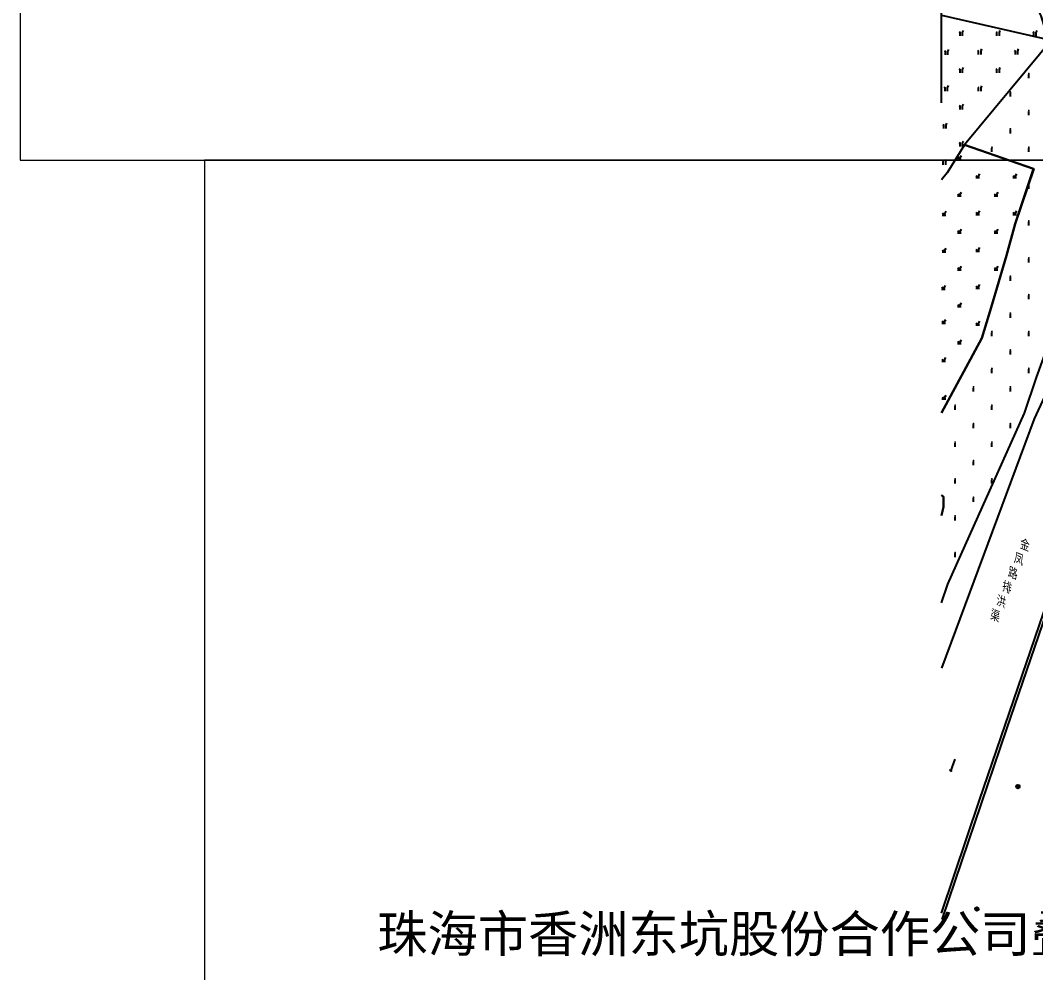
# Model space of a CAD drawing. Extents: x 396500 to 398250, y 1005980 to 1008200.
# Drawn here: x 396500 to 396775.6, y 1006219.5 to 1006477.9 of the extents above; entities that cross this region are included whole.
import ezdxf
from ezdxf.enums import TextEntityAlignment as Align

# ---------------------------------------------------------------- set-up
doc = ezdxf.new("R2010")
doc.units = 0
doc.header["$LTSCALE"] = 0.5
doc.layers.get('0').update_dxf_attribs({"linetype": 'CONTINUOUS'})
doc.layers.add('ASSIST', color=7, linetype='CONTINUOUS', plot=False)
for name, color, linetype in [('DMTZ', 3, 'CONTINUOUS'), ('GXYZ', 2, 'CONTINUOUS'), ('SXSS', 5, 'CONTINUOUS'), ('ZBTZ', 3, 'CONTINUOUS')]:
    doc.layers.add(name, color=color, linetype=linetype)
doc.layers.add('绘图层', color=6, linetype='CONTINUOUS', lineweight=5)
doc.styles.add('宋体', font='SIMSUN.TTF')
doc.styles.add('粗等线体', font='simhei.ttf')
doc.linetypes.add('10421', pattern='A,2,[150,AAA.SHX,S=1,R=0,X=0,Y=1],1e-11', length=2)
doc.linetypes.add('10422', pattern='A,2,[150,AAA.SHX,S=1,R=0,X=0,Y=1],2,[177,AAA.SHX,S=1,R=0,X=0,Y=0.8],1e-09', length=4)
doc.linetypes.add('1161', pattern='A,0,[149,AAA.SHX,S=0.15,R=0,X=0,Y=0],-1.6', length=1.6)

# ---------------------------------------------------------------- blocks, each defined once
blk = doc.blocks.new('gc043')
for p, q in [((-1, 0), (1, 0)), ((0, -1), (0, 1))]:
    blk.add_line(p, q)
blk.add_circle((0, 0), 1)
blk = doc.blocks.new('gc086')
for p, q in [((0, 0), (7, 0)), ((7, 0), (6.18, 0.57)), ((7, 0), (6.18, -0.57))]:
    blk.add_line(p, q)
blk = doc.blocks.new('gc123')
for p, q in [((-1, 0), (1, 0)), ((0, 0), (-0.8, 1)), ((0, 0), (1.2, 2))]:
    blk.add_line(p, q)
blk = doc.blocks.new('gc165')
blk.add_line((0, 0), (0, 2))
at = {"const_width": 0.5}
blk.add_lwpolyline([(-0.25, 2.5, 1), (0.25, 2.5, 1)], format="xyb", close=True, dxfattribs=at)
blk = doc.blocks.new('gc246')
at = {"flags": 128}
for points in [[(-0.39, 0.42), (-0.39, 2.22), (-0.83, 2.47)], [(1.22, 3.35), (0.81, 2.22), (0.81, 0.42)]]:
    blk.add_lwpolyline(points, dxfattribs=at)

msp = doc.modelspace()

# ---------------------------------------------------------------- linework, layer by layer
at = {"layer": 'ASSIST', "linetype": '1161', "elevation": -27.35, "flags": 128}
for points in [[(396750, 1006455.55), (396750, 1006458.88), (396750, 1006494.23)], [(396750, 1006494.23), (396754.97, 1006493.36), (396761.46, 1006491.77), (396763.94, 1006490.91), (396773.55, 1006484.67), (396775.14, 1006482.75), (396776.98, 1006479.1), (396777.97, 1006475.88), (396780.6, 1006473.44), (396756.23, 1006444.15), (396751.53, 1006436.5), (396750, 1006434.61)]]:
    msp.add_lwpolyline(points, dxfattribs=at)
at = {"layer": 'ASSIST', "linetype": '1161', "elevation": -27.35}
for points in [[(396780.6, 1006473.44), (396756.23, 1006444.15), (396775.07, 1006437.63), (396770.02, 1006422.67), (396767.65, 1006414.07), (396763.51, 1006400)], [(396763.51, 1006400), (396767.65, 1006414.07), (396770.02, 1006422.67), (396775.02, 1006437.63), (396756.23, 1006444.15), (396751.53, 1006436.5), (396750, 1006434.61)], [(396750, 1006371.38), (396761.02, 1006391.69), (396763.51, 1006400)], [(396763.51, 1006400), (396761.02, 1006391.69), (396750, 1006371.38)], [(396750, 1006319.8), (396751.71, 1006324.9), (396772.55, 1006371.31), (396775.82, 1006381.01), (396782.67, 1006400)], [(396750, 1006349.05), (396750.53, 1006348.59), (396750.61, 1006345.85), (396750, 1006343.53)]]:
    msp.add_lwpolyline(points, dxfattribs=at)
at = {"layer": 'DMTZ', "linetype": '10421', "elevation": -27.35}
for points in [[(396756.23, 1006444.15), (396751.53, 1006436.5), (396750, 1006434.61)], [(396763.51, 1006400), (396767.65, 1006414.07), (396770.02, 1006422.67), (396775.07, 1006437.63)], [(396750, 1006319.8), (396751.71, 1006324.9), (396772.55, 1006371.31), (396775.82, 1006381.01), (396782.66, 1006400)], [(396756.61, 1006383.48), (396761.07, 1006391.69), (396763.51, 1006400)], [(396750, 1006343.53), (396750.61, 1006345.85), (396750.53, 1006348.59), (396750, 1006349.05)]]:
    msp.add_lwpolyline(points, dxfattribs=at)
at = {"layer": 'DMTZ', "linetype": '10422', "elevation": -27.35}
for points in [[(396786.69, 1006400), (396780.83, 1006381.9), (396775.22, 1006369.73), (396750, 1006302.07)], [(396750, 1006235.62), (396760.34, 1006266.31), (396780.09, 1006323.87), (396780.74, 1006323.66), (396767.65, 1006285.64), (396760.76, 1006265.39), (396750.15, 1006233.9)]]:
    msp.add_lwpolyline(points, dxfattribs=at)
at = {"layer": 'GXYZ', "linetype": 'Continuous'}
msp.add_line((396750, 1006479.33), (396780.18, 1006472.4), dxfattribs=at)
at = {"layer": 'ZBTZ', "linetype": '1161', "flags": 128}
msp.add_lwpolyline([(396780.6, 1006473.44), (396756.23, 1006444.15)], dxfattribs=at)
at = {"layer": 'ZBTZ', "linetype": '1161', "elevation": 12.27, "flags": 128}
msp.add_lwpolyline([(396756.28, 1006444.16), (396775.02, 1006437.63)], dxfattribs=at)
at = {"layer": '绘图层', "linetype": 'Continuous', "flags": 128}
for points in [[(396500, 1006840), (396500, 1006440), (396900, 1006440), (396900, 1006840)], [(396550, 1006440), (396550, 1006090), (396900, 1006090), (396900, 1006440)]]:
    msp.add_lwpolyline(points, close=True, dxfattribs=at)

# ---------------------------------------------------------------- block references
at = {"layer": 'GXYZ', "linetype": 'Continuous', "xscale": 0.5, "yscale": 0.5}
for p in [(396770.78, 1006269.96, 13.28), (396759.65, 1006236.74, 13.17)]:
    msp.add_blockref('gc043', p, dxfattribs=at)
at = {"layer": 'SXSS', "linetype": 'Continuous', "xscale": 0.4999999999999999, "yscale": 0.5, "zscale": 0.5, "rotation": 249.9123022422754}
msp.add_blockref('gc086', (396753.69, 1006277.44, -27.35), dxfattribs=at)
at = {"layer": 'ZBTZ', "linetype": 'Continuous', "xscale": 0.5, "yscale": 0.5}
for name, p in [('gc246', (396755.27, 1006473.47)), ('gc246', (396765.27, 1006473.47)), ('gc246', (396775.27, 1006473.47)), ('gc246', (396751.29, 1006468.3)), ('gc246', (396760.27, 1006468.47)), ('gc246', (396770.27, 1006468.47)), ('gc246', (396755.27, 1006463.47)), ('gc246', (396765.27, 1006463.47)), ('gc165', (396773.72, 1006462.2)), ('gc246', (396751.2, 1006458.51)), ('gc246', (396760.27, 1006458.47)), ('gc165', (396768.72, 1006457.2)), ('gc246', (396755.27, 1006453.47)), ('gc165', (396773.72, 1006452.2)), ('gc246', (396750.82, 1006448.36)), ('gc165', (396768.72, 1006447.2)), ('gc246', (396755.27, 1006443.47)), ('gc165', (396763.72, 1006442.2)), ('gc165', (396773.72, 1006442.2)), ('gc246', (396750.69, 1006438.48)), ('gc123', (396754.85, 1006440.24)), ('gc123', (396759.85, 1006435.24)), ('gc123', (396769.85, 1006435.24)), ('gc165', (396773.72, 1006432.2)), ('gc123', (396754.85, 1006430.24)), ('gc123', (396764.85, 1006430.24)), ('gc123', (396750.73, 1006425.08)), ('gc123', (396759.85, 1006425.24)), ('gc123', (396769.85, 1006425.24)), ('gc165', (396773.72, 1006422.2)), ('gc123', (396754.85, 1006420.24)), ('gc123', (396764.85, 1006420.24)), ('gc123', (396750.7, 1006415.04)), ('gc123', (396759.85, 1006415.24)), ('gc165', (396773.72, 1006412.2)), ('gc123', (396754.85, 1006410.24)), ('gc123', (396764.85, 1006410.24)), ('gc123', (396759.85, 1006405.24)), ('gc165', (396768.72, 1006407.2)), ('gc123', (396750.53, 1006404.98)), ('gc165', (396773.72, 1006402.2)), ('gc123', (396754.85, 1006400.24)), ('gc165', (396768.72, 1006397.2)), ('gc123', (396750.61, 1006395.76)), ('gc123', (396759.85, 1006395.24)), ('gc165', (396763.72, 1006392.2)), ('gc165', (396773.72, 1006392.2)), ('gc123', (396754.85, 1006390.24)), ('gc165', (396768.72, 1006387.2)), ('gc123', (396750.62, 1006385.37)), ('gc165', (396763.72, 1006382.2)), ('gc165', (396773.72, 1006382.2)), ('gc165', (396758.72, 1006377.2)), ('gc165', (396768.72, 1006377.2)), ('gc123', (396750.66, 1006375.15)), ('gc165', (396753.72, 1006372.2)), ('gc165', (396763.72, 1006372.2)), ('gc165', (396758.72, 1006367.2)), ('gc165', (396768.72, 1006367.2)), ('gc165', (396753.72, 1006362.2)), ('gc165', (396763.72, 1006362.2)), ('gc165', (396758.72, 1006357.2)), ('gc165', (396753.72, 1006352.2)), ('gc165', (396763.72, 1006352.2)), ('gc165', (396758.72, 1006347.2)), ('gc165', (396753.72, 1006342.2)), ('gc165', (396753.72, 1006332.2))]:
    msp.add_blockref(name, p, dxfattribs=at)

# ---------------------------------------------------------------- texts
at = {"layer": 'SXSS', "linetype": 'Continuous', "insert": (396772.19, 1006337.18), "char_height": 2.5, "width": 3.1786, "attachment_point": 1, "rotation": 337.2895, "style": '宋体'}
msp.add_mtext('{\\Q-15;\\W0.8;金\\P凤\\P路\\P排\\P洪\\P渠}', dxfattribs=at)
at = {"layer": '绘图层', "color": 1, "linetype": 'Continuous', "style": '粗等线体'}
msp.add_text('珠海市香洲东坑股份合作公司叠加图1', height=10, dxfattribs=at).set_placement((396709.4, 1006230.2), align=Align.MIDDLE)

doc.saveas('drawing.dxf')
